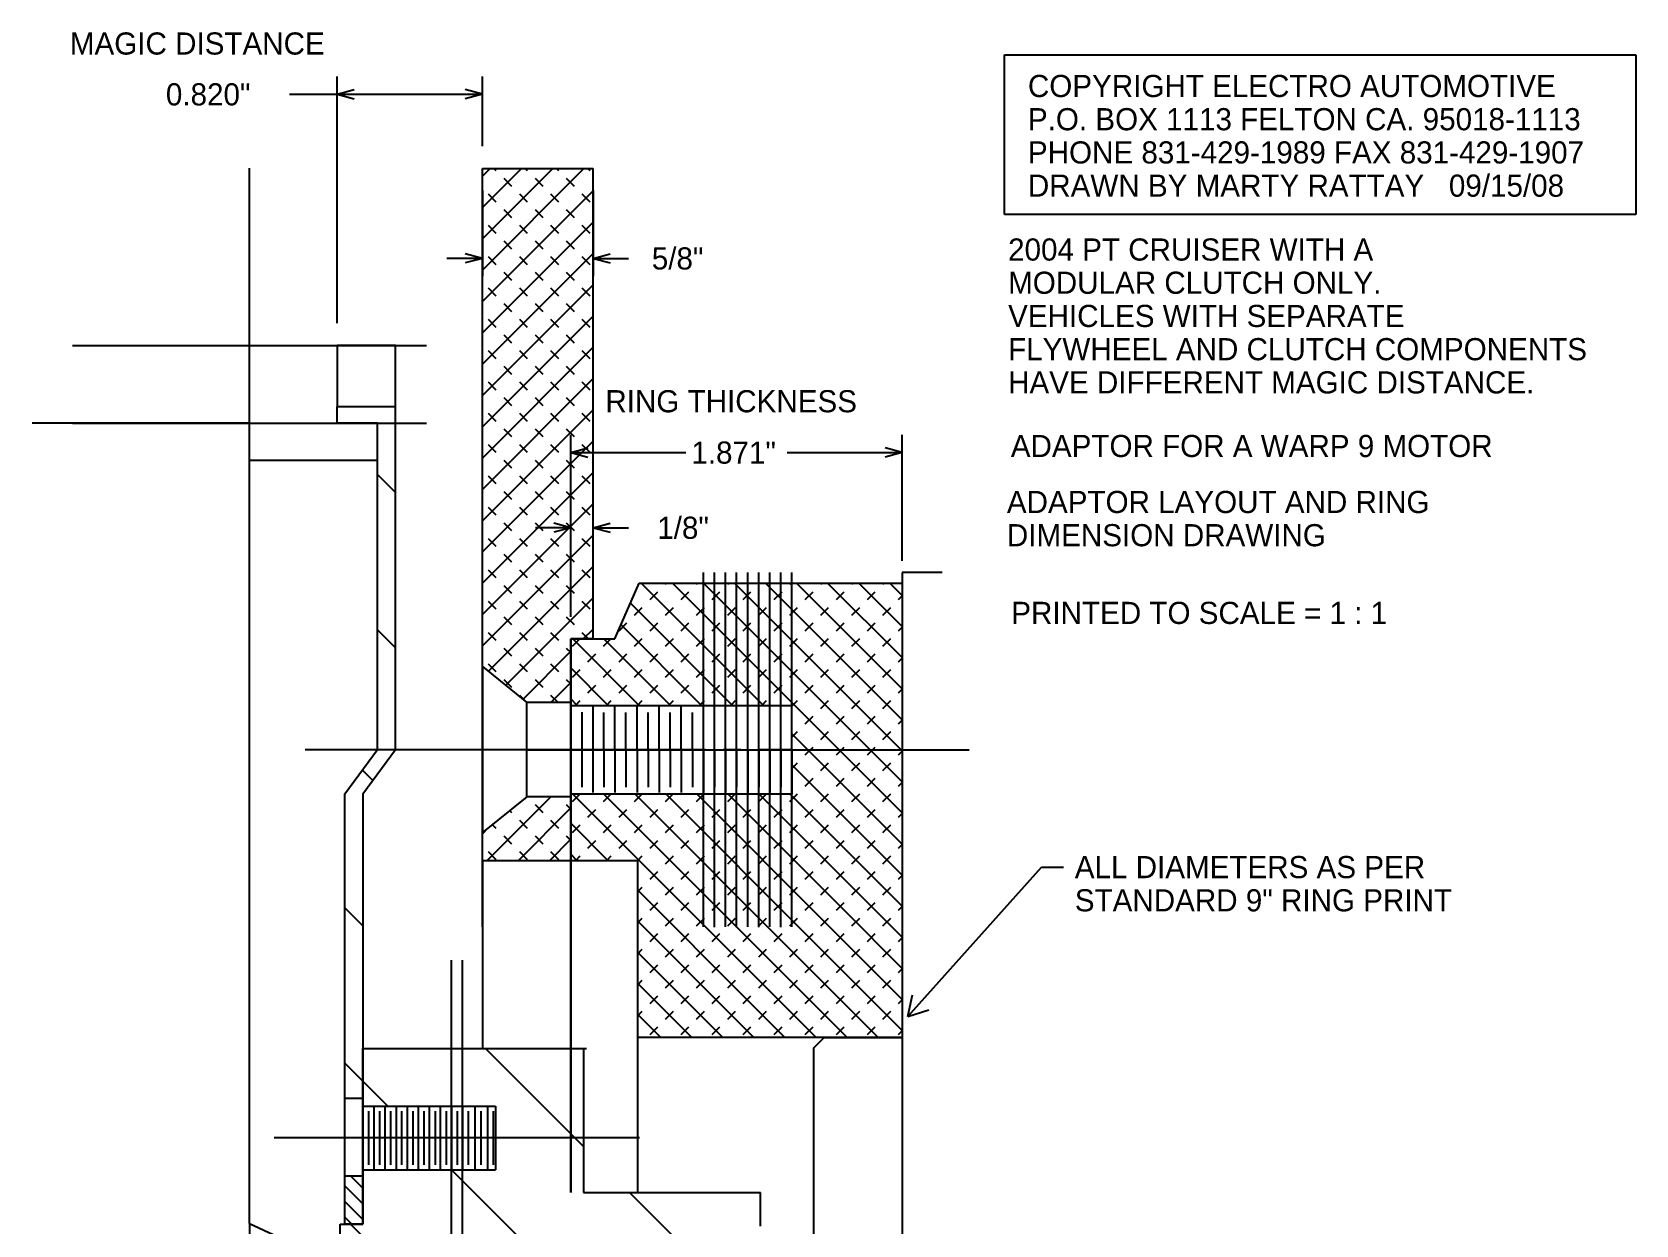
# Model space of a CAD drawing. Extents: x -2.8 to 7.6, y -6.7 to 7.7.
# Drawn here: x -1.87 to 7.19, y 0.94 to 7.68 of the extents above; entities that cross this region are included whole.
import ezdxf

# ---------------------------------------------------------------- set-up
doc = ezdxf.new("R2010")
doc.units = 0
doc.header["$PDMODE"] = 2
doc.header["$PDSIZE"] = -2
doc.linetypes.add('GC___6', pattern=[0.5, 0.3, -0.075, 0.05, -0.075])
for name, color, linetype in [('9_INCH_RING', 7, 'CONTINUOUS'), ('DIEM', 7, 'CONTINUOUS'), ('FLYWHEEL_WITH_MODULAR_CLUT', 7, 'CONTINUOUS'), ('HUB', 7, 'CONTINUOUS'), ('PLATE', 7, 'CONTINUOUS')]:
    doc.layers.add(name, color=color, linetype=linetype)
doc.styles.add('ENGINEER', font='ENGINEER.SHX', dxfattribs={"height": 0.2})

# ---------------------------------------------------------------- blocks, each defined once
blk = doc.blocks.new('*X5')
at = {"layer": 'PLATE', "color": 133, "linetype": 'CONTINUOUS'}
for p, q in [((0.6748, 6.862), (0.7185, 6.9057)), ((0.6748, 6.6852), (0.8953, 6.9057)), ((0.6748, 6.5084), (1.0721, 6.9057)), ((0.6748, 6.3317), (1.2489, 6.9057)), ((0.7399, 6.9057), (0.7513, 6.8943)), ((0.9167, 6.9057), (0.9281, 6.8943)), ((1.0934, 6.9057), (1.1049, 6.8943)), ((1.2702, 6.9057), (1.2816, 6.8943)), ((0.6748, 6.794), (0.6748, 6.794)), ((0.7955, 6.8501), (0.8397, 6.8059)), ((0.9723, 6.8501), (1.0165, 6.8059)), ((1.149, 6.8501), (1.1932, 6.8059)), ((0.6748, 6.1549), (1.2998, 6.7799)), ((0.7071, 6.7617), (0.7513, 6.7175)), ((0.8839, 6.7617), (0.9281, 6.7175)), ((1.0607, 6.7617), (1.1049, 6.7175)), ((1.2374, 6.7617), (1.2816, 6.7175)), ((0.6748, 6.6172), (0.6748, 6.6172)), ((0.7955, 6.6733), (0.8397, 6.6291)), ((0.9723, 6.6733), (1.0165, 6.6291)), ((1.149, 6.6733), (1.1932, 6.6291)), ((0.6748, 5.9781), (1.2998, 6.6031)), ((0.7071, 6.5849), (0.7513, 6.5407)), ((0.8839, 6.5849), (0.9281, 6.5407)), ((1.0607, 6.5849), (1.1049, 6.5407)), ((1.2374, 6.5849), (1.2816, 6.5407)), ((0.6748, 6.4405), (0.6748, 6.4405)), ((0.7955, 6.4965), (0.8397, 6.4523)), ((0.9723, 6.4965), (1.0165, 6.4523)), ((1.149, 6.4965), (1.1932, 6.4523)), ((0.6748, 5.8013), (1.2998, 6.4263)), ((0.7071, 6.4082), (0.7513, 6.364)), ((0.8839, 6.4082), (0.9281, 6.364)), ((1.0607, 6.4082), (1.1049, 6.364)), ((1.2374, 6.4082), (1.2816, 6.364)), ((0.6748, 6.2637), (0.6748, 6.2637)), ((0.7955, 6.3198), (0.8397, 6.2756)), ((0.9723, 6.3198), (1.0165, 6.2756)), ((1.149, 6.3198), (1.1932, 6.2756)), ((0.6748, 5.6245), (1.2998, 6.2495)), ((0.7071, 6.2314), (0.7513, 6.1872)), ((0.8839, 6.2314), (0.9281, 6.1872)), ((1.0607, 6.2314), (1.1049, 6.1872)), ((1.2374, 6.2314), (1.2816, 6.1872)), ((0.6748, 6.0869), (0.6748, 6.0869)), ((0.6748, 5.4478), (1.2998, 6.0728)), ((0.7955, 6.143), (0.8397, 6.0988)), ((0.9723, 6.143), (1.0165, 6.0988)), ((1.149, 6.143), (1.1932, 6.0988)), ((0.7071, 6.0546), (0.7513, 6.0104)), ((0.8839, 6.0546), (0.9281, 6.0104)), ((1.0607, 6.0546), (1.1049, 6.0104)), ((1.2374, 6.0546), (1.2816, 6.0104)), ((0.6748, 5.9101), (0.6748, 5.9101)), ((0.6748, 5.271), (1.2998, 5.896)), ((0.7955, 5.9662), (0.8397, 5.922)), ((0.9723, 5.9662), (1.0165, 5.922)), ((1.149, 5.9662), (1.1932, 5.922)), ((0.7071, 5.8778), (0.7513, 5.8336)), ((0.8839, 5.8778), (0.9281, 5.8336)), ((1.0607, 5.8778), (1.1049, 5.8336)), ((1.2374, 5.8778), (1.2816, 5.8336)), ((0.6748, 5.7334), (0.6748, 5.7334)), ((0.6748, 5.0942), (1.2998, 5.7192)), ((0.7955, 5.7894), (0.8397, 5.7452)), ((0.9723, 5.7894), (1.0165, 5.7452)), ((1.149, 5.7894), (1.1932, 5.7452)), ((0.7071, 5.701), (0.7513, 5.6569)), ((0.8839, 5.701), (0.9281, 5.6569)), ((1.0607, 5.701), (1.1049, 5.6569)), ((1.2374, 5.701), (1.2816, 5.6569)), ((0.6748, 5.5566), (0.6748, 5.5566)), ((0.6748, 4.9174), (1.2998, 5.5424)), ((0.7955, 5.6127), (0.8397, 5.5685)), ((0.9723, 5.6127), (1.0165, 5.5685)), ((1.149, 5.6127), (1.1932, 5.5685)), ((0.7071, 5.5243), (0.7513, 5.4801)), ((0.7955, 5.4359), (0.8397, 5.3917)), ((0.8839, 5.5243), (0.9281, 5.4801)), ((0.9723, 5.4359), (1.0165, 5.3917)), ((1.0607, 5.5243), (1.1049, 5.4801)), ((1.149, 5.4359), (1.1932, 5.3917)), ((1.2374, 5.5243), (1.2816, 5.4801)), ((0.6748, 5.3798), (0.6748, 5.3798)), ((0.6748, 4.7407), (1.2998, 5.3657)), ((0.7071, 5.3475), (0.7513, 5.3033)), ((0.8839, 5.3475), (0.9281, 5.3033)), ((1.0607, 5.3475), (1.1049, 5.3033)), ((1.2374, 5.3475), (1.2816, 5.3033)), ((0.7955, 5.2591), (0.8397, 5.2149)), ((0.9723, 5.2591), (1.0165, 5.2149)), ((1.149, 5.2591), (1.1932, 5.2149)), ((0.6748, 5.203), (0.6748, 5.203)), ((0.6748, 4.5639), (1.2998, 5.1889)), ((0.7071, 5.1707), (0.7513, 5.1265)), ((0.8839, 5.1707), (0.9281, 5.1265)), ((1.0607, 5.1707), (1.1049, 5.1265)), ((1.2374, 5.1707), (1.2816, 5.1265)), ((0.7955, 5.0823), (0.8397, 5.0381)), ((0.9723, 5.0823), (1.0165, 5.0381)), ((1.149, 5.0823), (1.1932, 5.0381)), ((0.6748, 5.0262), (0.6748, 5.0262)), ((0.6748, 4.3871), (1.2998, 5.0121)), ((0.7071, 4.9939), (0.7513, 4.9497)), ((0.8839, 4.9939), (0.9281, 4.9497)), ((1.0607, 4.9939), (1.1049, 4.9497)), ((1.2374, 4.9939), (1.2816, 4.9497)), ((0.7955, 4.9056), (0.8397, 4.8614)), ((0.9723, 4.9056), (1.0165, 4.8614)), ((1.149, 4.9056), (1.1932, 4.8614)), ((0.6748, 4.8495), (0.6748, 4.8495)), ((0.6748, 4.2103), (1.2998, 4.8353)), ((0.7071, 4.8172), (0.7513, 4.773)), ((0.8839, 4.8172), (0.9281, 4.773)), ((1.0607, 4.8172), (1.1049, 4.773)), ((1.2374, 4.8172), (1.2816, 4.773)), ((0.7955, 4.7288), (0.8397, 4.6846)), ((0.9723, 4.7288), (1.0165, 4.6846)), ((1.149, 4.7288), (1.1932, 4.6846)), ((0.6748, 4.6727), (0.6748, 4.6727)), ((0.7071, 4.6404), (0.7513, 4.5962)), ((0.7079, 4.0667), (1.2998, 4.6586)), ((0.8839, 4.6404), (0.9281, 4.5962)), ((1.0607, 4.6404), (1.1049, 4.5962)), ((1.2374, 4.6404), (1.2816, 4.5962)), ((0.7955, 4.552), (0.8397, 4.5078)), ((0.9723, 4.552), (1.0165, 4.5078)), ((1.149, 4.552), (1.1932, 4.5078)), ((0.6748, 4.4959), (0.6748, 4.4959)), ((0.7071, 4.4636), (0.7513, 4.4194)), ((0.8057, 3.9877), (1.2998, 4.4818)), ((0.8839, 4.4636), (0.9281, 4.4194)), ((1.0607, 4.4636), (1.1049, 4.4194)), ((1.2374, 4.4636), (1.2816, 4.4194)), ((0.7955, 4.3752), (0.8397, 4.331)), ((0.9723, 4.3752), (1.0165, 4.331)), ((1.149, 4.3752), (1.1932, 4.331)), ((0.6748, 4.3191), (0.6748, 4.3191)), ((0.7071, 4.2868), (0.7513, 4.2426)), ((0.8839, 4.2868), (0.9281, 4.2426)), ((1.0607, 4.2868), (1.1049, 4.2426)), ((1.2374, 4.2868), (1.2743, 4.25)), ((1.2448, 4.25), (1.2998, 4.305)), ((0.7955, 4.1984), (0.8397, 4.1543)), ((0.9035, 3.9087), (1.1748, 4.18)), ((0.9723, 4.1984), (1.0165, 4.1543)), ((1.149, 4.1984), (1.1748, 4.1727)), ((0.6748, 4.1424), (0.6748, 4.1424)), ((0.7071, 4.1101), (0.7513, 4.0659)), ((0.8839, 4.1101), (0.9281, 4.0659)), ((1.0607, 4.1101), (1.1049, 4.0659)), ((0.7955, 4.0217), (0.8397, 3.9775)), ((0.9723, 4.0217), (1.0165, 3.9775)), ((1.0622, 3.8906), (1.1748, 4.0032)), ((1.149, 4.0217), (1.1748, 3.9959)), ((0.8839, 3.9333), (0.9266, 3.8906)), ((1.0607, 3.9333), (1.1033, 3.8906))]:
    blk.add_line(p, q, dxfattribs=at)
blk = doc.blocks.new('*X6')
at = {"layer": 'PLATE', "color": 133, "linetype": 'CONTINUOUS'}
for p, q in [((0.7019, 3), (1.0613, 3.3594)), ((0.9274, 3.3594), (0.9281, 3.3588)), ((1.1042, 3.3594), (1.1049, 3.3588)), ((0.829, 3.2811), (0.8397, 3.2704)), ((0.8787, 3), (1.1748, 3.2961)), ((0.9723, 3.3146), (1.0165, 3.2704)), ((1.149, 3.3146), (1.1748, 3.2888)), ((0.6748, 3.1497), (0.7104, 3.1853)), ((0.7312, 3.2021), (0.7513, 3.182)), ((0.8839, 3.2262), (0.9281, 3.182)), ((1.0607, 3.2262), (1.1049, 3.182)), ((0.6748, 3.0817), (0.6748, 3.0817)), ((0.7955, 3.1378), (0.8397, 3.0936)), ((0.9723, 3.1378), (1.0165, 3.0936)), ((1.0555, 3), (1.1748, 3.1193)), ((1.149, 3.1378), (1.1748, 3.112)), ((0.7071, 3.0494), (0.7513, 3.0052)), ((0.8839, 3.0494), (0.9281, 3.0052)), ((1.0607, 3.0494), (1.1049, 3.0052))]:
    blk.add_line(p, q, dxfattribs=at)
blk = doc.blocks.new('*X7')
at = {"layer": 'FLYWHEEL_WITH_MODULAR_CLUT', "color": 13, "linetype": 'CONTINUOUS'}
for p, q in [((0, 1.149), (-0.0685, 1.2175)), ((0, 1.0607), (-0.102, 1.1627)), ((0, 0.9723), (-0.102, 1.0743)), ((-0.0631, 0.947), (-0.102, 0.9859))]:
    blk.add_line(p, q, dxfattribs=at)
blk = doc.blocks.new('*X8')
at = {"layer": 'FLYWHEEL_WITH_MODULAR_CLUT', "color": 13, "linetype": 'CONTINUOUS'}
for p, q in [((0.185, 5.0759), (0.083, 5.1779)), ((0.185, 4.1991), (0.083, 4.3011)), ((0.0562, 3.451), (-0.0024, 3.5096)), ((0, 2.6304), (-0.102, 2.7324)), ((0, 1.7536), (-0.102, 1.8556))]:
    blk.add_line(p, q, dxfattribs=at)
blk = doc.blocks.new('*X13')
at = {"layer": '9_INCH_RING', "color": 8, "linetype": 'CONTINUOUS'}
for p, q in [((2.2627, 3.8749), (1.5727, 4.565)), ((1.7098, 4.5594), (1.7154, 4.565)), ((3.0457, 3.2674), (1.748, 4.565)), ((1.8851, 4.5594), (1.8907, 4.565)), ((3.0457, 3.4427), (1.9234, 4.565)), ((2.0605, 4.5594), (2.0661, 4.565)), ((3.0457, 3.6181), (2.0988, 4.565)), ((2.2359, 4.5594), (2.2414, 4.565)), ((3.0457, 3.7934), (2.2741, 4.565)), ((2.4112, 4.5594), (2.4168, 4.565)), ((3.0457, 3.9688), (2.4495, 4.565)), ((2.5866, 4.5594), (2.5922, 4.565)), ((3.0457, 4.1442), (2.6249, 4.565)), ((2.762, 4.5594), (2.7675, 4.565)), ((3.0457, 4.3195), (2.8002, 4.565)), ((2.9373, 4.5594), (2.9429, 4.565)), ((3.0457, 4.4949), (2.9756, 4.565)), ((2.0874, 3.875), (1.5111, 4.4512)), ((1.6221, 4.4717), (1.6659, 4.5156)), ((1.7975, 4.4717), (1.8413, 4.5156)), ((1.9728, 4.4717), (2.0167, 4.5156)), ((2.1482, 4.4717), (2.192, 4.5156)), ((2.3236, 4.4717), (2.3674, 4.5156)), ((2.4989, 4.4717), (2.5428, 4.5156)), ((2.6743, 4.4717), (2.7181, 4.5156)), ((2.8496, 4.4717), (2.8935, 4.5156)), ((3.025, 4.4717), (3.0457, 4.4924)), ((1.5344, 4.3841), (1.5783, 4.4279)), ((1.7098, 4.3841), (1.7536, 4.4279)), ((1.8851, 4.3841), (1.929, 4.4279)), ((2.0605, 4.3841), (2.1043, 4.4279)), ((2.2359, 4.3841), (2.2797, 4.4279)), ((2.4112, 4.3841), (2.4551, 4.4279)), ((2.5866, 4.3841), (2.6304, 4.4279)), ((2.762, 4.3841), (2.8058, 4.4279)), ((2.9373, 4.3841), (2.9812, 4.4279)), ((1.4415, 4.2911), (1.4415, 4.2911)), ((1.4467, 4.2964), (1.4906, 4.3402)), ((1.912, 3.875), (1.458, 4.329)), ((1.6221, 4.2964), (1.6659, 4.3402)), ((1.7975, 4.2964), (1.8413, 4.3402)), ((1.9728, 4.2964), (2.0167, 4.3402)), ((2.1482, 4.2964), (2.192, 4.3402)), ((2.3236, 4.2964), (2.3674, 4.3402)), ((2.4989, 4.2964), (2.5428, 4.3402)), ((2.6743, 4.2964), (2.7181, 4.3402)), ((2.8496, 4.2964), (2.8935, 4.3402)), ((3.025, 4.2964), (3.0457, 4.3171)), ((1.1745, 4.1995), (1.1745, 4.1995)), ((1.1837, 4.2087), (1.225, 4.25)), ((1.5613, 3.875), (1.1862, 4.25)), ((1.3591, 4.2087), (1.4004, 4.25)), ((1.7366, 3.875), (1.3616, 4.25)), ((1.5344, 4.2087), (1.5783, 4.2525)), ((1.7098, 4.2087), (1.7536, 4.2525)), ((1.8851, 4.2087), (1.929, 4.2525)), ((2.0605, 4.2087), (2.1043, 4.2525)), ((2.2359, 4.2087), (2.2797, 4.2525)), ((2.4112, 4.2087), (2.4551, 4.2525)), ((2.5866, 4.2087), (2.6304, 4.2525)), ((2.762, 4.2087), (2.8058, 4.2525)), ((2.9373, 4.2087), (2.9812, 4.2525)), ((1.3859, 3.875), (1.1745, 4.0864)), ((1.1837, 4.0333), (1.2275, 4.0772)), ((1.2714, 4.121), (1.3152, 4.1649)), ((1.3591, 4.0333), (1.4029, 4.0772)), ((1.4467, 4.121), (1.4906, 4.1649)), ((1.5344, 4.0333), (1.5783, 4.0772)), ((1.6221, 4.121), (1.6659, 4.1649)), ((1.7098, 4.0333), (1.7536, 4.0772)), ((1.7975, 4.121), (1.8413, 4.1649)), ((1.8851, 4.0333), (1.929, 4.0772)), ((1.9728, 4.121), (2.0167, 4.1649)), ((2.0605, 4.0333), (2.1043, 4.0772)), ((2.1482, 4.121), (2.192, 4.1649)), ((2.2359, 4.0333), (2.2797, 4.0772)), ((2.3236, 4.121), (2.3674, 4.1649)), ((2.4112, 4.0333), (2.4551, 4.0772)), ((2.4989, 4.121), (2.5428, 4.1649)), ((2.5866, 4.0333), (2.6304, 4.0772)), ((2.6743, 4.121), (2.7181, 4.1649)), ((2.762, 4.0333), (2.8058, 4.0772)), ((2.8496, 4.121), (2.8935, 4.1649)), ((2.9373, 4.0333), (2.9812, 4.0772)), ((3.025, 4.121), (3.0457, 4.1417)), ((1.1745, 4.0242), (1.1745, 4.0242)), ((1.2714, 3.9457), (1.3152, 3.9895)), ((1.4467, 3.9457), (1.4906, 3.9895)), ((1.6221, 3.9457), (1.6659, 3.9895)), ((1.7975, 3.9457), (1.8413, 3.9895)), ((1.9728, 3.9457), (2.0167, 3.9895)), ((2.1482, 3.9457), (2.192, 3.9895)), ((2.3236, 3.9457), (2.3674, 3.9895)), ((2.4989, 3.9457), (2.5428, 3.9895)), ((2.6743, 3.9457), (2.7181, 3.9895)), ((2.8496, 3.9457), (2.8935, 3.9895)), ((1.2105, 3.875), (1.1745, 3.911)), ((1.2007, 3.875), (1.2275, 3.9018)), ((1.3761, 3.875), (1.4029, 3.9018)), ((1.5514, 3.875), (1.5783, 3.9018)), ((1.7268, 3.875), (1.7536, 3.9018)), ((1.9021, 3.875), (1.929, 3.9018)), ((2.0775, 3.875), (2.1043, 3.9018)), ((2.2528, 3.8749), (2.2797, 3.9018)), ((2.4234, 3.8702), (2.4551, 3.9018)), ((2.5866, 3.858), (2.6304, 3.9018)), ((2.762, 3.858), (2.8058, 3.9018)), ((2.9373, 3.858), (2.9812, 3.9018)), ((3.025, 3.9457), (3.0457, 3.9664)), ((2.4989, 3.7703), (2.5428, 3.8141)), ((2.6743, 3.7703), (2.7181, 3.8141)), ((2.8496, 3.7703), (2.8935, 3.8141)), ((2.4234, 3.6948), (2.4551, 3.7265)), ((3.0457, 3.092), (2.4234, 3.7142)), ((2.5866, 3.6826), (2.6304, 3.7265)), ((2.762, 3.6826), (2.8058, 3.7265)), ((2.9373, 3.6826), (2.9812, 3.7265)), ((3.025, 3.7703), (3.0457, 3.791)), ((2.4989, 3.5949), (2.5428, 3.6388)), ((2.6743, 3.5949), (2.7181, 3.6388)), ((2.8496, 3.5949), (2.8935, 3.6388)), ((2.4234, 3.5195), (2.4551, 3.5511)), ((2.9812, 2.9812), (2.4234, 3.5389)), ((2.5866, 3.5072), (2.6304, 3.5511)), ((2.762, 3.5072), (2.8058, 3.5511)), ((2.9373, 3.5072), (2.9812, 3.5511)), ((3.025, 3.5949), (3.0457, 3.6156)), ((2.4989, 3.4196), (2.5428, 3.4634)), ((2.6743, 3.4196), (2.7181, 3.4634)), ((2.8496, 3.4196), (2.8935, 3.4634)), ((1.1837, 3.3319), (1.2268, 3.375)), ((2.2797, 2.2797), (1.1844, 3.375)), ((1.3591, 3.3319), (1.4022, 3.375)), ((2.3674, 2.3674), (1.3598, 3.375)), ((1.5344, 3.3319), (1.5775, 3.375)), ((2.4551, 2.4551), (1.5352, 3.375)), ((1.7098, 3.3319), (1.7529, 3.375)), ((2.5428, 2.5428), (1.7105, 3.375)), ((1.8851, 3.3319), (1.9283, 3.375)), ((2.6304, 2.6304), (1.8859, 3.375)), ((2.0605, 3.3319), (2.1036, 3.375)), ((2.7181, 2.7181), (2.0612, 3.375)), ((2.2359, 3.3319), (2.279, 3.375)), ((2.8058, 2.8058), (2.2366, 3.375)), ((2.4112, 3.3319), (2.4551, 3.3757)), ((2.8935, 2.8935), (2.412, 3.375)), ((2.5866, 3.3319), (2.6304, 3.3757)), ((2.762, 3.3319), (2.8058, 3.3757)), ((2.9373, 3.3319), (2.9812, 3.3757)), ((3.025, 3.4196), (3.0457, 3.4403)), ((1.1745, 3.3227), (1.1745, 3.3227)), ((1.2714, 3.2442), (1.3152, 3.288)), ((1.4467, 3.2442), (1.4906, 3.288)), ((1.6221, 3.2442), (1.6659, 3.288)), ((1.7975, 3.2442), (1.8413, 3.288)), ((1.9728, 3.2442), (2.0167, 3.288)), ((2.1482, 3.2442), (2.192, 3.288)), ((2.3236, 3.2442), (2.3674, 3.288)), ((2.4989, 3.2442), (2.5428, 3.288)), ((2.6743, 3.2442), (2.7181, 3.288)), ((2.8496, 3.2442), (2.8935, 3.288)), ((3.025, 3.2442), (3.0457, 3.2649)), ((1.3841, 3), (1.1745, 3.2095)), ((1.1837, 3.1565), (1.2275, 3.2004)), ((1.3591, 3.1565), (1.4029, 3.2004)), ((1.5344, 3.1565), (1.5783, 3.2004)), ((1.7098, 3.1565), (1.7536, 3.2004)), ((1.8851, 3.1565), (1.929, 3.2004)), ((2.0605, 3.1565), (2.1043, 3.2004)), ((2.2359, 3.1565), (2.2797, 3.2004)), ((2.4112, 3.1565), (2.4551, 3.2004)), ((2.5866, 3.1565), (2.6304, 3.2004)), ((2.762, 3.1565), (2.8058, 3.2004)), ((2.9373, 3.1565), (2.9812, 3.2004)), ((1.1745, 3.1473), (1.1745, 3.1473)), ((1.2714, 3.0688), (1.3152, 3.1127)), ((1.4467, 3.0688), (1.4906, 3.1127)), ((1.6221, 3.0688), (1.6659, 3.1127)), ((1.7975, 3.0688), (1.8413, 3.1127)), ((1.9728, 3.0688), (2.0167, 3.1127)), ((2.1482, 3.0688), (2.192, 3.1127)), ((2.3236, 3.0688), (2.3674, 3.1127)), ((2.4989, 3.0688), (2.5428, 3.1127)), ((2.6743, 3.0688), (2.7181, 3.1127)), ((2.8496, 3.0688), (2.8935, 3.1127)), ((3.025, 3.0688), (3.0457, 3.0895)), ((1.2087, 3), (1.1745, 3.0342)), ((1.2025, 3), (1.2275, 3.025)), ((1.3779, 3), (1.4029, 3.025)), ((1.5507, 2.9975), (1.5783, 3.025)), ((1.7098, 2.9812), (1.7536, 3.025)), ((1.8851, 2.9812), (1.929, 3.025)), ((2.0605, 2.9812), (2.1043, 3.025)), ((2.2359, 2.9812), (2.2797, 3.025)), ((2.4112, 2.9812), (2.4551, 3.025)), ((2.5866, 2.9812), (2.6304, 3.025)), ((2.762, 2.9812), (2.8058, 3.025)), ((2.9373, 2.9812), (2.9812, 3.025)), ((1.6221, 2.8935), (1.6659, 2.9373)), ((1.7975, 2.8935), (1.8413, 2.9373)), ((1.9728, 2.8935), (2.0167, 2.9373)), ((2.1482, 2.8935), (2.192, 2.9373)), ((2.3236, 2.8935), (2.3674, 2.9373)), ((2.4989, 2.8935), (2.5428, 2.9373)), ((2.6743, 2.8935), (2.7181, 2.9373)), ((2.8496, 2.8935), (2.8935, 2.9373)), ((3.0457, 2.9166), (2.9812, 2.9812)), ((3.025, 2.8935), (3.0457, 2.9142)), ((1.5507, 2.8221), (1.5783, 2.8496)), ((2.192, 2.192), (1.5507, 2.8333)), ((1.7098, 2.8058), (1.7536, 2.8496)), ((1.8851, 2.8058), (1.929, 2.8496)), ((2.0605, 2.8058), (2.1043, 2.8496)), ((2.2359, 2.8058), (2.2797, 2.8496)), ((2.4112, 2.8058), (2.4551, 2.8496)), ((2.5866, 2.8058), (2.6304, 2.8496)), ((2.762, 2.8058), (2.8058, 2.8496)), ((3.0457, 2.7413), (2.8935, 2.8935)), ((2.9373, 2.8058), (2.9812, 2.8496)), ((1.6221, 2.7181), (1.6659, 2.762)), ((1.7975, 2.7181), (1.8413, 2.762)), ((1.9728, 2.7181), (2.0167, 2.762)), ((2.1482, 2.7181), (2.192, 2.762)), ((2.3236, 2.7181), (2.3674, 2.762)), ((2.4989, 2.7181), (2.5428, 2.762)), ((2.6743, 2.7181), (2.7181, 2.762)), ((3.0457, 2.3905), (2.7181, 2.7181)), ((3.0457, 2.5659), (2.8058, 2.8058)), ((2.8496, 2.7181), (2.8935, 2.762)), ((3.025, 2.7181), (3.0457, 2.7388)), ((1.5507, 2.6467), (1.5783, 2.6743)), ((2.1043, 2.1043), (1.5507, 2.658)), ((1.7098, 2.6304), (1.7536, 2.6743)), ((1.8851, 2.6304), (1.929, 2.6743)), ((2.0605, 2.6304), (2.1043, 2.6743)), ((2.2359, 2.6304), (2.2797, 2.6743)), ((2.4112, 2.6304), (2.4551, 2.6743)), ((2.5866, 2.6304), (2.6304, 2.6743)), ((3.0457, 2.2152), (2.6304, 2.6304)), ((2.762, 2.6304), (2.8058, 2.6743)), ((2.9373, 2.6304), (2.9812, 2.6743)), ((1.6221, 2.5428), (1.6659, 2.5866)), ((1.7975, 2.5428), (1.8413, 2.5866)), ((1.9728, 2.5428), (2.0167, 2.5866)), ((2.1482, 2.5428), (2.192, 2.5866)), ((2.3236, 2.5428), (2.3674, 2.5866)), ((2.4989, 2.5428), (2.5428, 2.5866)), ((3.0457, 2.0398), (2.5428, 2.5428)), ((2.6743, 2.5428), (2.7181, 2.5866)), ((2.8496, 2.5428), (2.8935, 2.5866)), ((3.025, 2.5428), (3.0457, 2.5635)), ((1.5507, 2.4714), (1.5783, 2.4989)), ((2.0167, 2.0167), (1.5507, 2.4826)), ((1.7098, 2.4551), (1.7536, 2.4989)), ((1.8851, 2.4551), (1.929, 2.4989)), ((2.0605, 2.4551), (2.1043, 2.4989)), ((2.2359, 2.4551), (2.2797, 2.4989)), ((2.4112, 2.4551), (2.4551, 2.4989)), ((2.9102, 2), (2.4551, 2.4551)), ((2.5866, 2.4551), (2.6304, 2.4989)), ((2.762, 2.4551), (2.8058, 2.4989)), ((2.9373, 2.4551), (2.9812, 2.4989)), ((1.6221, 2.3674), (1.6659, 2.4112)), ((1.7975, 2.3674), (1.8413, 2.4112)), ((1.9728, 2.3674), (2.0167, 2.4112)), ((2.1482, 2.3674), (2.192, 2.4112)), ((2.3236, 2.3674), (2.3674, 2.4112)), ((2.7348, 2), (2.3674, 2.3674)), ((2.4989, 2.3674), (2.5428, 2.4112)), ((2.6743, 2.3674), (2.7181, 2.4112)), ((2.8496, 2.3674), (2.8935, 2.4112)), ((3.025, 2.3674), (3.0457, 2.3881)), ((1.5507, 2.296), (1.5783, 2.3236)), ((1.858, 2), (1.5507, 2.3073)), ((1.7098, 2.2797), (1.7536, 2.3236)), ((1.8851, 2.2797), (1.929, 2.3236)), ((2.0605, 2.2797), (2.1043, 2.3236)), ((2.2359, 2.2797), (2.2797, 2.3236)), ((2.5594, 2), (2.2797, 2.2797)), ((2.4112, 2.2797), (2.4551, 2.3236)), ((2.5866, 2.2797), (2.6304, 2.3236)), ((2.762, 2.2797), (2.8058, 2.3236)), ((2.9373, 2.2797), (2.9812, 2.3236)), ((1.6221, 2.192), (1.6659, 2.2359)), ((1.7975, 2.192), (1.8413, 2.2359)), ((1.9728, 2.192), (2.0167, 2.2359)), ((2.1482, 2.192), (2.192, 2.2359)), ((2.3841, 2), (2.192, 2.192)), ((2.3236, 2.192), (2.3674, 2.2359)), ((2.4989, 2.192), (2.5428, 2.2359)), ((2.6743, 2.192), (2.7181, 2.2359)), ((2.8496, 2.192), (2.8935, 2.2359)), ((3.025, 2.192), (3.0457, 2.2127)), ((1.5507, 2.1206), (1.5783, 2.1482)), ((1.6826, 2), (1.5507, 2.1319)), ((1.7098, 2.1043), (1.7536, 2.1482)), ((1.8851, 2.1043), (1.929, 2.1482)), ((2.0605, 2.1043), (2.1043, 2.1482)), ((2.2087, 2), (2.1043, 2.1043)), ((2.2359, 2.1043), (2.2797, 2.1482)), ((2.4112, 2.1043), (2.4551, 2.1482)), ((2.5866, 2.1043), (2.6304, 2.1482)), ((2.762, 2.1043), (2.8058, 2.1482)), ((2.9373, 2.1043), (2.9812, 2.1482)), ((1.6054, 2), (1.6054, 2)), ((1.6221, 2.0167), (1.6659, 2.0605)), ((1.7808, 2), (1.7808, 2)), ((1.7975, 2.0167), (1.8413, 2.0605)), ((1.9562, 2), (1.9562, 2)), ((1.9728, 2.0167), (2.0167, 2.0605)), ((2.0333, 2), (2.0167, 2.0167)), ((2.1315, 2), (2.1315, 2)), ((2.1482, 2.0167), (2.192, 2.0605)), ((2.3069, 2), (2.3069, 2)), ((2.3236, 2.0167), (2.3674, 2.0605)), ((2.4822, 2), (2.4822, 2)), ((2.4989, 2.0167), (2.5428, 2.0605)), ((2.6576, 2), (2.6576, 2)), ((2.6743, 2.0167), (2.7181, 2.0605)), ((2.833, 2), (2.833, 2)), ((2.8496, 2.0167), (2.8935, 2.0605)), ((3.0083, 2), (3.0083, 2)), ((3.025, 2.0167), (3.0457, 2.0374))]:
    blk.add_line(p, q, dxfattribs=at)
blk = doc.blocks.new('*X17')
at = {"layer": 'HUB', "color": 93, "linetype": 'CONTINUOUS'}
for p, q in [((1.2465, 1.3839), (0.6929, 1.9375)), ((0.1411, 1.6125), (0, 1.7536)), ((0.8768, 0.8768), (0.5001, 1.2535)), ((1.7447, 0.8858), (1.5054, 1.125)), ((0.0097, 0.8671), (-0.0702, 0.947)), ((0.9473, 0.8063), (0.8768, 0.8768))]:
    blk.add_line(p, q, dxfattribs=at)

msp = doc.modelspace()

# ---------------------------------------------------------------- linework, layer by layer
at = {"layer": '9_INCH_RING', "color": 5, "linetype": 'CONTINUOUS'}
for p, q in [((3.0457, 4.625), (3.0457, 2)), ((3.272, 4.625), (3.0457, 4.625)), ((2.5457, 1.94), (2.6057, 2)), ((2.6057, 2), (3.0457, 2)), ((3.0457, 2), (3.0457, -4.625)), ((2.5457, 1.94), (2.5457, -1.94))]:
    msp.add_line(p, q, dxfattribs=at)
at = {"layer": '9_INCH_RING', "color": 8, "linetype": 'CONTINUOUS'}
for p, q in [((1.4236, 4.25), (1.5606, 4.565)), ((1.5606, 4.565), (3.0457, 4.565)), ((3.0457, 4.565), (3.0457, -4.565)), ((1.1745, 4.25), (1.4236, 4.25)), ((1.1745, 4.25), (1.1745, 3)), ((1.1741, 3.875), (2.4234, 3.875)), ((1.237, 3.8359), (1.237, 3.4129)), ((1.299, 3.875), (1.299, 3.3825)), ((1.3611, 3.6244), (1.3611, 3.8354)), ((1.4236, 3.6244), (1.4236, 3.8749)), ((1.4861, 3.6244), (1.4861, 3.8354)), ((1.5486, 3.6244), (1.5486, 3.8749)), ((1.6111, 3.6244), (1.6111, 3.8354)), ((1.6736, 3.6244), (1.6736, 3.8749)), ((1.736, 3.6244), (1.736, 3.8354)), ((1.7985, 3.6244), (1.7985, 3.8749)), ((1.861, 3.6244), (1.861, 3.8354)), ((1.9235, 3.6244), (1.9235, 3.8749)), ((1.986, 3.6244), (1.986, 3.8354)), ((2.0485, 3.6244), (2.0485, 3.8749)), ((2.111, 3.6244), (2.111, 3.8354)), ((2.1735, 3.6244), (2.1735, 3.8749)), ((2.236, 3.6244), (2.236, 3.8354)), ((2.2985, 3.6244), (2.2985, 3.8749)), ((2.361, 3.6244), (2.361, 3.8354)), ((2.4234, 3.6244), (2.4234, 3.8749)), ((1.3611, 3.6233), (1.3611, 3.4123)), ((1.4236, 3.6244), (1.4236, 3.3825)), ((1.4861, 3.6233), (1.4861, 3.4123)), ((1.5486, 3.6244), (1.5486, 3.3825)), ((1.6111, 3.6233), (1.6111, 3.4123)), ((1.6736, 3.6244), (1.6736, 3.3825)), ((1.736, 3.6233), (1.736, 3.4123)), ((1.7985, 3.6244), (1.7985, 3.3825)), ((1.861, 3.6233), (1.861, 3.4123)), ((1.9235, 3.6244), (1.9235, 3.3825)), ((1.986, 3.6233), (1.986, 3.4123)), ((2.0485, 3.6244), (2.0485, 3.3825)), ((2.111, 3.6233), (2.111, 3.4123)), ((2.1735, 3.6244), (2.1735, 3.3825)), ((2.236, 3.6233), (2.236, 3.4123)), ((2.2985, 3.6244), (2.2985, 3.3825)), ((2.361, 3.6233), (2.361, 3.4123)), ((2.4234, 3.6244), (2.4234, 3.375)), ((1.174, 3.375), (2.4234, 3.375)), ((1.1745, 3), (1.5507, 3)), ((1.5507, 3), (1.5507, 1.125)), ((3.0457, 2), (1.5507, 2))]:
    msp.add_line(p, q, dxfattribs=at)
at = {"layer": '9_INCH_RING', "color": 8, "linetype": 'GC___6'}
msp.add_line((0.4347, 3.625), (2.4234, 3.625), dxfattribs=at)
at = {"layer": '9_INCH_RING', "color": 93, "linetype": 'CONTINUOUS'}
for p, q in [((3.0779, 2.118), (3.8328, 2.962)), ((3.8328, 2.962), (3.9578, 2.962)), ((3.0779, 2.118), (3.1035, 2.2404)), ((3.0779, 2.118), (3.1967, 2.1571))]:
    msp.add_line(p, q, dxfattribs=at)
at = {"layer": '9_INCH_RING', "color": 8, "linetype": 'CONTINUOUS'}
for p in [(1.9235, 3.6244), (1.9235, 3.6244), (1.9235, 3.6244), (1.986, 3.6244), (1.986, 3.6244), (1.986, 3.6233), (2.0485, 3.6244), (2.0485, 3.6244), (2.0485, 3.6244), (2.111, 3.6244), (2.111, 3.6244), (2.111, 3.6233), (2.1735, 3.6244), (2.1735, 3.6244), (2.1735, 3.6244), (2.236, 3.6244), (2.236, 3.6244), (2.236, 3.6233), (2.2985, 3.6244), (2.2985, 3.6244), (2.2985, 3.6244), (2.361, 3.6244), (2.361, 3.6244), (2.361, 3.6233), (2.4234, 3.6244), (2.4234, 3.6244), (2.4234, 3.6244)]:
    msp.add_point(p, dxfattribs=at)
at = {"layer": 'DIEM', "color": 93, "linetype": 'CONTINUOUS'}
for p, q in [((-0.145, 6.0315), (-0.145, 7.4246)), ((-0.145, 7.3246), (-0.0484, 7.3505)), ((0.6748, 7.3246), (0.5782, 7.3505)), ((0.6748, 7.0307), (0.6748, 7.4246)), ((-0.4149, 7.3246), (0.6748, 7.3246)), ((-0.145, 7.3246), (-0.0484, 7.2987)), ((0.6748, 7.3246), (0.5782, 7.2987)), ((0.6748, 6.7807), (0.6748, 6.2982)), ((1.2998, 6.7807), (1.2998, 6.2982)), ((0.6748, 6.3982), (0.4748, 6.3982)), ((0.6748, 6.3982), (0.5782, 6.4241)), ((0.6748, 6.3982), (0.5782, 6.3723)), ((1.2998, 6.3982), (1.3964, 6.4241)), ((1.2998, 6.3982), (1.3964, 6.3723)), ((1.2998, 6.3982), (1.4998, 6.3982)), ((1.1745, 4.375), (1.1745, 5.4022)), ((3.0457, 4.69), (3.0457, 5.4022)), ((1.1745, 5.3022), (1.2711, 5.3281)), ((1.1745, 5.3022), (1.2711, 5.2763)), ((1.1745, 5.3022), (1.8241, 5.3022)), ((2.3961, 5.3022), (3.0457, 5.3022)), ((3.0457, 5.3022), (2.9491, 5.3281)), ((3.0457, 5.3022), (2.9491, 5.2763)), ((1.1745, 4.8778), (1.0779, 4.9037)), ((1.1745, 4.375), (1.1745, 4.9778)), ((1.2998, 4.375), (1.2998, 4.9778)), ((1.2998, 4.8778), (1.3964, 4.9037)), ((1.1745, 4.8778), (0.9745, 4.8778)), ((1.1745, 4.8778), (1.0779, 4.8519)), ((1.2998, 4.8778), (1.3964, 4.8519)), ((1.2998, 4.8778), (1.4998, 4.8778))]:
    msp.add_line(p, q, dxfattribs=at)
at = {"layer": 'FLYWHEEL_WITH_MODULAR_CLUT', "color": 13, "linetype": 'CONTINUOUS'}
for p, q in [((-0.145, 5.9065), (-0.145, 5.5625)), ((0.185, 5.9065), (-0.145, 5.9065)), ((0.185, 3.625), (0.185, 5.9065)), ((-0.145, 5.5625), (0.185, 5.5625)), ((-0.145, 5.4681), (-0.145, 5.5625)), ((-0.64, 5.4681), (-1.868, 5.4681)), ((-0.64, 0.95), (-0.64, 5.4681)), ((0.083, 5.4681), (-0.145, 5.4681)), ((0.083, 3.625), (0.083, 5.4681)), ((-0.64, 5.2594), (0.083, 5.2594)), ((-0.102, 3.375), (0.083, 3.625)), ((0, 3.375), (0.185, 3.625)), ((-0.102, 0.947), (-0.102, 3.375)), ((0, 3.375), (0, 0.947)), ((0, 1.6555), (-0.102, 1.6555)), ((-0.64, 0.95), (-0.055, 0.6795)), ((-0.64, 0.95), (-0.64, -0.95)), ((-0.112, 0.947), (0, 0.947)), ((0, 0.947), (-0.102, 0.947))]:
    msp.add_line(p, q, dxfattribs=at)
at = {"layer": 'FLYWHEEL_WITH_MODULAR_CLUT', "color": 93, "linetype": 'CONTINUOUS'}
msp.add_line((0, 1.2175), (-0.102, 1.2175), dxfattribs=at)
at = {"layer": 'FLYWHEEL_WITH_MODULAR_CLUT', "color": 13, "linetype": 'CONTINUOUS'}
for p in [(-0.64, 5.9065), (-0.64, 5.4681)]:
    msp.add_point(p, dxfattribs=at)
at = {"layer": 'HUB', "color": 93, "linetype": 'CONTINUOUS'}
for p, q in [((3.6233, 7.5462), (7.1897, 7.5462)), ((3.6233, 6.6462), (3.6233, 7.5462)), ((7.1897, 7.5462), (7.1897, 6.6462)), ((7.1897, 6.6462), (3.6233, 6.6462)), ((0, 0.947), (0, 1.9375)), ((0, 1.9375), (1.2637, 1.9375)), ((1.2465, 1.9375), (1.2465, 1.125)), ((0, 1.6125), (0.75, 1.6125)), ((0.031, 1.5848), (0.031, 1.2812)), ((0.0625, 1.6125), (0.0625, 1.2535)), ((0.0937, 1.5848), (0.0937, 1.2812)), ((0.125, 1.6125), (0.125, 1.2535)), ((0.1565, 1.5848), (0.1565, 1.2812)), ((0.1875, 1.6125), (0.1875, 1.2535)), ((0.2192, 1.5848), (0.2192, 1.2812)), ((0.25, 1.6125), (0.25, 1.2535)), ((0.282, 1.5848), (0.282, 1.2812)), ((0.3125, 1.6125), (0.3125, 1.2535)), ((0.3447, 1.5848), (0.3447, 1.2812)), ((0.375, 1.6125), (0.375, 1.2535)), ((0.4075, 1.5848), (0.4075, 1.2812)), ((0.4375, 1.6125), (0.4375, 1.2535)), ((0.4702, 1.5848), (0.4702, 1.2812)), ((0.5, 1.6125), (0.5, 1.2535)), ((0.533, 1.5848), (0.533, 1.2812)), ((0.5625, 1.6125), (0.5625, 1.2535)), ((0.5957, 1.5848), (0.5957, 1.2812)), ((0.6328, 1.6125), (0.6328, 1.2535)), ((0.666, 1.5848), (0.666, 1.2812)), ((0.7031, 1.6125), (0.7031, 1.2535)), ((0.7363, 1.5848), (0.7363, 1.2812)), ((0.75, 1.6125), (0.75, 1.2535)), ((0, 1.2535), (0.75, 1.2535)), ((1.2465, 1.125), (2.2465, 1.125)), ((2.2465, 0.9358), (2.2465, 1.125)), ((-0.1285, 0.947), (0, 0.947)), ((-0.1285, 0.8115), (-0.1285, 0.947))]:
    msp.add_line(p, q, dxfattribs=at)
at = {"layer": 'HUB', "color": 93, "linetype": 'GC___6'}
msp.add_line((-0.2966, 1.4365), (0.9663, 1.4365), dxfattribs=at)
at = {"layer": 'HUB', "color": 93, "linetype": 'CONTINUOUS'}
for p in [(0.5, 1.4365), (0.5625, 1.4365)]:
    msp.add_point(p, dxfattribs=at)
at = {"layer": 'PLATE', "color": 133, "linetype": 'CONTINUOUS'}
for p, q in [((0.6748, 6.9057), (1.2998, 6.9057)), ((0.6748, 3), (0.6748, 6.9057)), ((1.2998, 4.25), (1.2998, 6.9057)), ((1.1745, 1.125), (1.1745, 4.25)), ((0.6748, 4.0935), (0.6748, 3.1565)), ((0.6748, 4.0935), (0.9258, 3.8906)), ((1.1748, 3.8906), (0.9258, 3.8906)), ((0.9258, 3.3594), (0.9258, 3.8906)), ((1.1748, 3.3594), (1.1748, 3.8906)), ((0.6748, 3), (0.6748, 1.9375)), ((1.1748, 3), (1.1748, 1.125))]:
    msp.add_line(p, q, dxfattribs=at)
at = {"layer": 'PLATE', "color": 93, "linetype": 'CONTINUOUS'}
for p, q in [((1.2998, 4.25), (1.1748, 4.25)), ((1.1748, 4.25), (1.1748, 3)), ((0.9258, 3.3594), (0.6748, 3.1565)), ((1.1748, 3.3594), (0.9258, 3.3594)), ((0.6748, 3), (1.1748, 3))]:
    msp.add_line(p, q, dxfattribs=at)
msp.add_point((0.6748, 3.625), dxfattribs=at)
msp.add_point((0.6748, 3.625), dxfattribs=at)

# ---------------------------------------------------------------- block references
at = {"layer": '9_INCH_RING', "color": 8, "linetype": 'CONTINUOUS'}
msp.add_blockref('*X13', (0, 0), dxfattribs=at)
at = {"layer": 'FLYWHEEL_WITH_MODULAR_CLUT', "color": 13, "linetype": 'CONTINUOUS'}
for name in ['*X8', '*X7']:
    msp.add_blockref(name, (0, 0), dxfattribs=at)
at = {"layer": 'HUB', "color": 93, "linetype": 'CONTINUOUS'}
msp.add_blockref('*X17', (0, 0), dxfattribs=at)
at = {"layer": 'PLATE', "color": 133, "linetype": 'CONTINUOUS'}
for name in ['*X5', '*X6']:
    msp.add_blockref(name, (0, 0), dxfattribs=at)

# ---------------------------------------------------------------- texts
at = {"layer": '9_INCH_RING', "color": 93, "linetype": 'CONTINUOUS', "style": 'ENGINEER'}
for s, p in [('2004 PT CRUISER WITH A', (3.6442, 6.3856)), ('MODULAR CLUTCH ONLY. ', (3.6442, 6.1981)), ('VEHICLES WITH SEPARATE ', (3.6442, 6.0106)), ('FLYWHEEL AND CLUTCH COMPONENTS', (3.6442, 5.8231)), ('HAVE DIFFERENT MAGIC DISTANCE.', (3.6442, 5.6356)), ('ADAPTOR FOR A WARP 9 MOTOR', (3.6594, 5.2766)), ('ALL DIAMETERS AS PER', (4.0208, 2.8995)), ('STANDARD 9" RING PRINT', (4.0208, 2.712))]:
    msp.add_text(s, height=0.125, dxfattribs=at).set_placement(p)
at = {"layer": 'DIEM', "color": 93, "linetype": 'CONTINUOUS', "style": 'ENGINEER'}
for s, p in [('0.820"', (-1.1123, 7.2615)), ('5/8"', (1.6318, 6.3352)), ('1.871"', (1.8553, 5.2393)), ('1/8"', (1.6627, 4.8149))]:
    msp.add_text(s, height=0.125, dxfattribs=at).set_placement(p)
at = {"layer": 'HUB', "color": 93, "linetype": 'CONTINUOUS', "style": 'ENGINEER'}
for s, p in [('MAGIC DISTANCE', (-1.6547, 7.5485)), ('COPYRIGHT ELECTRO AUTOMOTIVE', (3.756, 7.3087)), ('P.O. BOX 1113 FELTON CA. 95018-1113', (3.756, 7.1212)), ('PHONE 831-429-1989 FAX 831-429-1907', (3.756, 6.9337)), ('DRAWN BY MARTY RATTAY   09/15/08', (3.756, 6.7462)), ('RING THICKNESS', (1.3696, 5.5292)), ('ADAPTOR LAYOUT AND RING', (3.6372, 4.9605)), ('DIMENSION DRAWING', (3.6372, 4.773)), ('PRINTED TO SCALE = 1 : 1', (3.662, 4.3344))]:
    msp.add_text(s, height=0.125, dxfattribs=at).set_placement(p)

doc.saveas('drawing.dxf')
